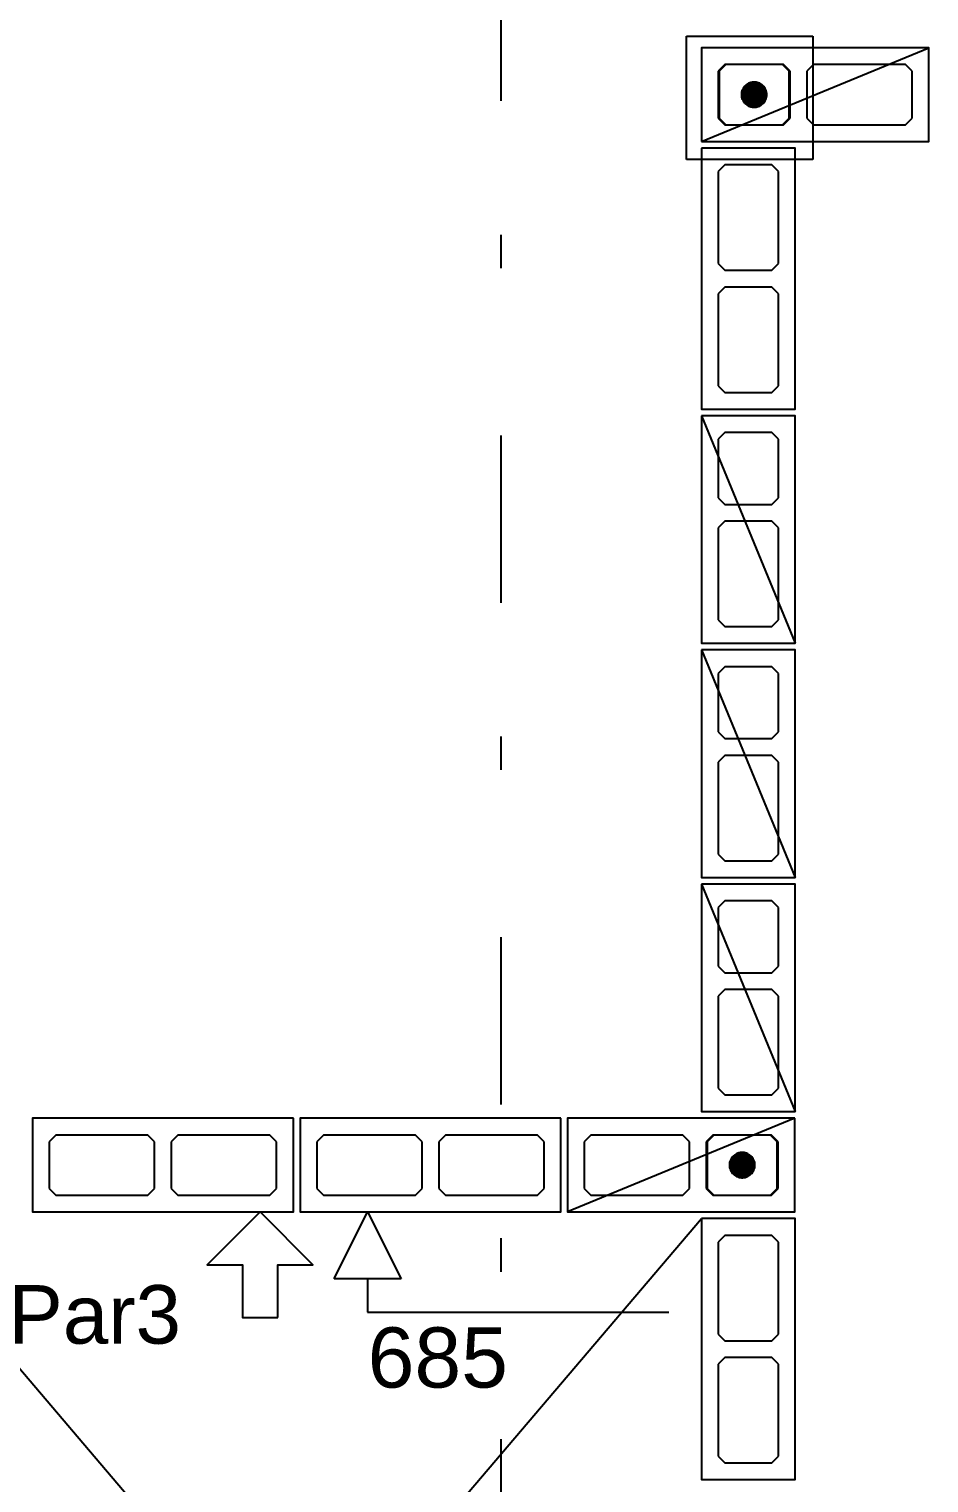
# Model space of a CAD drawing. Extents: x 0 to 119, y 0 to 84.
# Drawn here: x 24.828 to 27.518, y 65.63 to 69.976 of the extents above; entities that cross this region are included whole.
import ezdxf

# ---------------------------------------------------------------- set-up
doc = ezdxf.new("R2010")
doc.units = 0
doc.header["$MEASUREMENT"] = 0
doc.linetypes.add('ESTILO_TQS_0003', pattern=[1.5, 0.5, -0.4, 0.1, -0.5])
doc.linetypes.add('ESTILO_TQS_0005', pattern=[0.4, 0.3, -0.1])
for name, color, linetype in [('18', 6, 'CONTINUOUS'), ('20', 1, 'CONTINUOUS'), ('27', 250, 'CONTINUOUS'), ('29', 9, 'CONTINUOUS'), ('3', 7, 'CONTINUOUS'), ('31', 10, 'CONTINUOUS'), ('35', 255, 'CONTINUOUS')]:
    doc.layers.add(name, color=color, linetype=linetype)
doc.styles.add('TQS_ARIAL', font='arial.ttf')

msp = doc.modelspace()

# ---------------------------------------------------------------- linework, layer by layer
at = {"layer": '18', "color": 6, "linetype": 'ESTILO_TQS_0003'}
msp.add_line((26.2378, 71.761279), (26.2378, 35.258524), dxfattribs=at)
at = {"layer": '20', "color": 1, "linetype": 'Continuous'}
for p, q in [((25.739983, 66.24), (25.839983, 66.44)), ((25.839983, 66.44), (25.939983, 66.24)), ((25.939983, 66.24), (25.739983, 66.24)), ((25.839983, 66.24), (25.839983, 66.14)), ((25.839983, 66.14), (26.739983, 66.14))]:
    msp.add_line(p, q, dxfattribs=at)
at = {"layer": '27', "color": 250, "linetype": 'ESTILO_TQS_0005'}
for points in [[(26.8878, 69.71), (26.9078, 69.69), (27.0828, 69.69), (27.1028, 69.71), (27.1028, 69.85), (27.0828, 69.87), (26.9078, 69.87), (26.8878, 69.85), (26.8878, 69.71)], [(27.1528, 69.71), (27.1728, 69.69), (27.4478, 69.69), (27.4678, 69.71), (27.4678, 69.85), (27.4478, 69.87), (27.1728, 69.87), (27.1528, 69.85), (27.1528, 69.71)], [(26.9078, 69.57), (26.8878, 69.55), (26.8878, 69.275), (26.9078, 69.255), (27.0478, 69.255), (27.0678, 69.275), (27.0678, 69.55), (27.0478, 69.57), (26.9078, 69.57)], [(26.9078, 69.205), (26.8878, 69.185), (26.8878, 68.91), (26.9078, 68.89), (27.0478, 68.89), (27.0678, 68.91), (27.0678, 69.185), (27.0478, 69.205), (26.9078, 69.205)], [(26.907716, 68.77), (26.887716, 68.75), (26.887716, 68.575), (26.907716, 68.555), (27.047716, 68.555), (27.067716, 68.575), (27.067716, 68.75), (27.047716, 68.77), (26.907716, 68.77)], [(26.907716, 68.505), (26.887716, 68.485), (26.887716, 68.21), (26.907716, 68.19), (27.047716, 68.19), (27.067716, 68.21), (27.067716, 68.485), (27.047716, 68.505), (26.907716, 68.505)], [(26.907716, 68.07), (26.887716, 68.05), (26.887716, 67.875), (26.907716, 67.855), (27.047716, 67.855), (27.067716, 67.875), (27.067716, 68.05), (27.047716, 68.07), (26.907716, 68.07)], [(26.907716, 67.805), (26.887716, 67.785), (26.887716, 67.51), (26.907716, 67.49), (27.047716, 67.49), (27.067716, 67.51), (27.067716, 67.785), (27.047716, 67.805), (26.907716, 67.805)], [(26.907716, 67.37), (26.887716, 67.35), (26.887716, 67.175), (26.907716, 67.155), (27.047716, 67.155), (27.067716, 67.175), (27.067716, 67.35), (27.047716, 67.37), (26.907716, 67.37)], [(26.907716, 67.105), (26.887716, 67.085), (26.887716, 66.81), (26.907716, 66.79), (27.047716, 66.79), (27.067716, 66.81), (27.067716, 67.085), (27.047716, 67.105), (26.907716, 67.105)], [(25.202894, 66.65), (25.182894, 66.67), (24.907894, 66.67), (24.887894, 66.65), (24.887894, 66.51), (24.907894, 66.49), (25.182894, 66.49), (25.202894, 66.51), (25.202894, 66.65)], [(25.567894, 66.65), (25.547894, 66.67), (25.272894, 66.67), (25.252894, 66.65), (25.252894, 66.51), (25.272894, 66.49), (25.547894, 66.49), (25.567894, 66.51), (25.567894, 66.65)], [(26.002894, 66.65), (25.982894, 66.67), (25.707894, 66.67), (25.687894, 66.65), (25.687894, 66.51), (25.707894, 66.49), (25.982894, 66.49), (26.002894, 66.51), (26.002894, 66.65)], [(26.367894, 66.65), (26.347894, 66.67), (26.072894, 66.67), (26.052894, 66.65), (26.052894, 66.51), (26.072894, 66.49), (26.347894, 66.49), (26.367894, 66.51), (26.367894, 66.65)], [(26.801995, 66.65), (26.781995, 66.67), (26.506995, 66.67), (26.486995, 66.65), (26.486995, 66.51), (26.506995, 66.49), (26.781995, 66.49), (26.801995, 66.51), (26.801995, 66.65)], [(27.066995, 66.65), (27.046995, 66.67), (26.871995, 66.67), (26.851995, 66.65), (26.851995, 66.51), (26.871995, 66.49), (27.046995, 66.49), (27.066995, 66.51), (27.066995, 66.65)], [(26.9078, 66.37), (26.8878, 66.35), (26.8878, 66.075), (26.9078, 66.055), (27.0478, 66.055), (27.0678, 66.075), (27.0678, 66.35), (27.0478, 66.37), (26.9078, 66.37)], [(26.9078, 66.005), (26.8878, 65.985), (26.8878, 65.71), (26.9078, 65.69), (27.0478, 65.69), (27.0678, 65.71), (27.0678, 65.985), (27.0478, 66.005), (26.9078, 66.005)]]:
    msp.add_lwpolyline(points, dxfattribs=at)
at = {"layer": '29', "color": 9, "linetype": 'Continuous'}
for p, q in [((24.4178, 66.42), (26.8378, 63.580087)), ((24.4178, 63.580087), (26.8378, 66.42))]:
    msp.add_line(p, q, dxfattribs=at)
at = {"layer": '3', "color": 7, "linetype": 'Continuous'}
for p, q in [((26.8378, 69.64), (27.5178, 69.92)), ((26.9103, 69.87), (26.8903, 69.85)), ((26.8903, 69.85), (26.8903, 69.71)), ((27.0803, 69.87), (26.9103, 69.87)), ((27.1003, 69.85), (27.0803, 69.87)), ((27.1003, 69.71), (27.1003, 69.85)), ((26.8903, 69.71), (26.9103, 69.69)), ((26.9103, 69.69), (27.0803, 69.69)), ((27.0803, 69.69), (27.1003, 69.71)), ((26.837716, 68.82), (27.117716, 68.14)), ((26.837716, 68.12), (27.117716, 67.44)), ((26.837716, 67.42), (27.117716, 66.74)), ((27.116995, 66.72), (26.436995, 66.44)), ((26.874495, 66.67), (26.854495, 66.65)), ((27.044495, 66.67), (26.874495, 66.67)), ((27.064495, 66.65), (27.044495, 66.67)), ((26.854495, 66.65), (26.854495, 66.51)), ((27.064495, 66.51), (27.064495, 66.65)), ((26.854495, 66.51), (26.874495, 66.49)), ((27.044495, 66.49), (27.064495, 66.51)), ((26.874495, 66.49), (27.044495, 66.49))]:
    msp.add_line(p, q, dxfattribs=at)
for points in [[(26.8378, 69.64), (27.5178, 69.64), (27.5178, 69.92), (26.8378, 69.92), (26.8378, 69.64)], [(26.9959, 69.78), (26.995897, 69.779939), (26.995888, 69.779879), (26.995872, 69.77982), (26.995851, 69.779763), (26.995825, 69.779709), (26.995792, 69.779657), (26.995755, 69.779609), (26.995713, 69.779565), (26.995667, 69.779526), (26.995617, 69.779491), (26.995564, 69.779461), (26.995508, 69.779437), (26.99545, 69.779419), (26.995391, 69.779407), (26.99533, 69.779401), (26.99527, 69.779401), (26.995209, 69.779407), (26.99515, 69.779419), (26.995092, 69.779437), (26.995036, 69.779461), (26.994983, 69.779491), (26.994933, 69.779526), (26.994887, 69.779565), (26.994845, 69.779609), (26.994808, 69.779657), (26.994775, 69.779709), (26.994749, 69.779763), (26.994728, 69.77982), (26.994712, 69.779879), (26.994703, 69.779939), (26.9947, 69.78), (27.0331, 69.78), (27.032906, 69.783824), (27.032326, 69.787609), (27.031366, 69.791316), (27.030037, 69.794907), (27.02835, 69.798344), (27.026325, 69.801594), (27.023981, 69.804622), (27.021343, 69.807397), (27.018438, 69.809891), (27.015295, 69.812079), (27.011947, 69.813937), (27.008428, 69.815447), (27.004775, 69.816593), (27.001024, 69.817364), (26.997215, 69.817751), (26.993385, 69.817751), (26.989576, 69.817364), (26.985825, 69.816593), (26.982172, 69.815447), (26.978653, 69.813937), (26.975305, 69.812079), (26.972162, 69.809891), (26.969257, 69.807397), (26.966619, 69.804622), (26.964275, 69.801594), (26.96225, 69.798344), (26.960563, 69.794907), (26.959234, 69.791316), (26.958274, 69.787609), (26.957694, 69.783824), (26.9575, 69.78), (26.9959, 69.78)], [(26.9947, 69.78), (26.994703, 69.780061), (26.994712, 69.780121), (26.994728, 69.78018), (26.994749, 69.780237), (26.994775, 69.780291), (26.994808, 69.780343), (26.994845, 69.780391), (26.994887, 69.780435), (26.994933, 69.780474), (26.994983, 69.780509), (26.995036, 69.780539), (26.995092, 69.780563), (26.99515, 69.780581), (26.995209, 69.780593), (26.99527, 69.780599), (26.99533, 69.780599), (26.995391, 69.780593), (26.99545, 69.780581), (26.995508, 69.780563), (26.995564, 69.780539), (26.995617, 69.780509), (26.995667, 69.780474), (26.995713, 69.780435), (26.995755, 69.780391), (26.995792, 69.780343), (26.995825, 69.780291), (26.995851, 69.780237), (26.995872, 69.78018), (26.995888, 69.780121), (26.995897, 69.780061), (26.9959, 69.78), (26.9575, 69.78), (26.957694, 69.776176), (26.958274, 69.772391), (26.959234, 69.768684), (26.960563, 69.765093), (26.96225, 69.761656), (26.964275, 69.758406), (26.966619, 69.755378), (26.969257, 69.752603), (26.972162, 69.750109), (26.975305, 69.747921), (26.978653, 69.746063), (26.982172, 69.744553), (26.985825, 69.743407), (26.989576, 69.742636), (26.993385, 69.742249), (26.997215, 69.742249), (27.001024, 69.742636), (27.004775, 69.743407), (27.008428, 69.744553), (27.011947, 69.746063), (27.015295, 69.747921), (27.018438, 69.750109), (27.021343, 69.752603), (27.023981, 69.755378), (27.026325, 69.758406), (27.02835, 69.761656), (27.030037, 69.765093), (27.031366, 69.768684), (27.032326, 69.772391), (27.032906, 69.776176), (27.0331, 69.78), (26.9947, 69.78)], [(26.8378, 69.62), (26.8378, 68.84), (27.1178, 68.84), (27.1178, 69.62), (26.8378, 69.62)], [(26.837716, 68.82), (26.837716, 68.14), (27.117716, 68.14), (27.117716, 68.82), (26.837716, 68.82)], [(26.837716, 68.12), (26.837716, 67.44), (27.117716, 67.44), (27.117716, 68.12), (26.837716, 68.12)], [(26.837716, 67.42), (26.837716, 66.74), (27.117716, 66.74), (27.117716, 67.42), (26.837716, 67.42)], [(25.617894, 66.72), (24.837894, 66.72), (24.837894, 66.44), (25.617894, 66.44), (25.617894, 66.72)], [(26.417894, 66.72), (25.637894, 66.72), (25.637894, 66.44), (26.417894, 66.44), (26.417894, 66.72)], [(27.116995, 66.72), (26.436995, 66.72), (26.436995, 66.44), (27.116995, 66.44), (27.116995, 66.72)], [(26.960095, 66.58), (26.960092, 66.579939), (26.960082, 66.579879), (26.960067, 66.57982), (26.960046, 66.579763), (26.960019, 66.579709), (26.959987, 66.579657), (26.95995, 66.579609), (26.959908, 66.579565), (26.959862, 66.579526), (26.959812, 66.579491), (26.959759, 66.579461), (26.959703, 66.579437), (26.959645, 66.579419), (26.959586, 66.579407), (26.959525, 66.579401), (26.959464, 66.579401), (26.959404, 66.579407), (26.959344, 66.579419), (26.959286, 66.579437), (26.95923, 66.579461), (26.959177, 66.579491), (26.959127, 66.579526), (26.959081, 66.579565), (26.959039, 66.579609), (26.959002, 66.579657), (26.95897, 66.579709), (26.958943, 66.579763), (26.958922, 66.57982), (26.958907, 66.579879), (26.958898, 66.579939), (26.958895, 66.58), (26.997295, 66.58), (26.997101, 66.583824), (26.996521, 66.587609), (26.995561, 66.591316), (26.994231, 66.594907), (26.992545, 66.598344), (26.99052, 66.601594), (26.988176, 66.604622), (26.985538, 66.607397), (26.982632, 66.609891), (26.97949, 66.612079), (26.976142, 66.613937), (26.972623, 66.615447), (26.968969, 66.616593), (26.965219, 66.617364), (26.961409, 66.617751), (26.95758, 66.617751), (26.953771, 66.617364), (26.95002, 66.616593), (26.946367, 66.615447), (26.942848, 66.613937), (26.9395, 66.612079), (26.936357, 66.609891), (26.933452, 66.607397), (26.930814, 66.604622), (26.92847, 66.601594), (26.926444, 66.598344), (26.924758, 66.594907), (26.923428, 66.591316), (26.922468, 66.587609), (26.921889, 66.583824), (26.921695, 66.58), (26.960095, 66.58)], [(26.958895, 66.58), (26.958898, 66.580061), (26.958907, 66.580121), (26.958922, 66.58018), (26.958943, 66.580237), (26.95897, 66.580291), (26.959002, 66.580343), (26.959039, 66.580391), (26.959081, 66.580435), (26.959127, 66.580474), (26.959177, 66.580509), (26.95923, 66.580539), (26.959286, 66.580563), (26.959344, 66.580581), (26.959404, 66.580593), (26.959464, 66.580599), (26.959525, 66.580599), (26.959586, 66.580593), (26.959645, 66.580581), (26.959703, 66.580563), (26.959759, 66.580539), (26.959812, 66.580509), (26.959862, 66.580474), (26.959908, 66.580435), (26.95995, 66.580391), (26.959987, 66.580343), (26.960019, 66.580291), (26.960046, 66.580237), (26.960067, 66.58018), (26.960082, 66.580121), (26.960092, 66.580061), (26.960095, 66.58), (26.921695, 66.58), (26.921889, 66.576176), (26.922468, 66.572391), (26.923428, 66.568684), (26.924758, 66.565093), (26.926444, 66.561656), (26.92847, 66.558406), (26.930814, 66.555378), (26.933452, 66.552603), (26.936357, 66.550109), (26.9395, 66.547921), (26.942848, 66.546063), (26.946367, 66.544553), (26.95002, 66.543407), (26.953771, 66.542636), (26.95758, 66.542249), (26.961409, 66.542249), (26.965219, 66.542636), (26.968969, 66.543407), (26.972623, 66.544553), (26.976142, 66.546063), (26.97949, 66.547921), (26.982632, 66.550109), (26.985538, 66.552603), (26.988176, 66.555378), (26.99052, 66.558406), (26.992545, 66.561656), (26.994231, 66.565093), (26.995561, 66.568684), (26.996521, 66.572391), (26.997101, 66.576176), (26.997295, 66.58), (26.958895, 66.58)], [(25.57126, 66.124053), (25.57126, 66.282026), (25.676576, 66.282026), (25.518602, 66.44), (25.360629, 66.282026), (25.465944, 66.282026), (25.465944, 66.124053), (25.57126, 66.124053)], [(26.8378, 66.42), (26.8378, 65.64), (27.1178, 65.64), (27.1178, 66.42), (26.8378, 66.42)]]:
    msp.add_lwpolyline(points, dxfattribs=at)
for centre in [(26.9953, 69.78), (26.959495, 66.58)]:
    msp.add_circle(centre, 0.0372, dxfattribs=at)
for points in [[(26.9959, 69.78), (26.96225, 69.798344), (26.960563, 69.794907)], [(26.9959, 69.78), (26.964275, 69.801594), (26.96225, 69.798344)], [(26.9959, 69.78), (26.966619, 69.804622), (26.964275, 69.801594)], [(26.9959, 69.78), (26.969257, 69.807397), (26.966619, 69.804622)], [(26.9959, 69.78), (26.972162, 69.809891), (26.969257, 69.807397)], [(26.9959, 69.78), (26.975305, 69.812079), (26.972162, 69.809891)], [(26.9959, 69.78), (26.978653, 69.813937), (26.975305, 69.812079)], [(26.9959, 69.78), (26.982172, 69.815447), (26.978653, 69.813937)], [(26.9959, 69.78), (26.985825, 69.816593), (26.982172, 69.815447)], [(26.9959, 69.78), (26.989576, 69.817364), (26.985825, 69.816593)], [(26.9959, 69.78), (26.993385, 69.817751), (26.989576, 69.817364)], [(26.9959, 69.78), (26.997215, 69.817751), (26.993385, 69.817751)], [(27.0331, 69.78), (26.997215, 69.817751), (26.9959, 69.78)], [(27.0331, 69.78), (27.001024, 69.817364), (26.997215, 69.817751)], [(27.0331, 69.78), (27.004775, 69.816593), (27.001024, 69.817364)], [(27.0331, 69.78), (27.008428, 69.815447), (27.004775, 69.816593)], [(27.0331, 69.78), (27.011947, 69.813937), (27.008428, 69.815447)], [(27.0331, 69.78), (27.015295, 69.812079), (27.011947, 69.813937)], [(27.0331, 69.78), (27.018438, 69.809891), (27.015295, 69.812079)], [(27.0331, 69.78), (27.021343, 69.807397), (27.018438, 69.809891)], [(27.0331, 69.78), (27.023981, 69.804622), (27.021343, 69.807397)], [(27.0331, 69.78), (27.026325, 69.801594), (27.023981, 69.804622)], [(27.0331, 69.78), (27.02835, 69.798344), (27.026325, 69.801594)], [(27.0331, 69.78), (27.030037, 69.794907), (27.02835, 69.798344)], [(26.9959, 69.78), (26.957694, 69.783824), (26.9575, 69.78)], [(26.9947, 69.78), (26.9575, 69.78), (26.957694, 69.776176)], [(26.9959, 69.78), (26.958274, 69.787609), (26.957694, 69.783824)], [(26.9947, 69.78), (26.957694, 69.776176), (26.958274, 69.772391)], [(26.9959, 69.78), (26.959234, 69.791316), (26.958274, 69.787609)], [(26.9947, 69.78), (26.958274, 69.772391), (26.959234, 69.768684)], [(26.9959, 69.78), (26.960563, 69.794907), (26.959234, 69.791316)], [(26.9947, 69.78), (26.959234, 69.768684), (26.960563, 69.765093)], [(26.9947, 69.78), (26.960563, 69.765093), (26.96225, 69.761656)], [(26.9947, 69.78), (26.96225, 69.761656), (26.964275, 69.758406)], [(26.9947, 69.78), (26.964275, 69.758406), (26.966619, 69.755378)], [(26.9947, 69.78), (26.966619, 69.755378), (26.969257, 69.752603)], [(26.9947, 69.78), (26.969257, 69.752603), (26.972162, 69.750109)], [(26.9947, 69.78), (26.972162, 69.750109), (26.975305, 69.747921)], [(26.9947, 69.78), (26.975305, 69.747921), (26.978653, 69.746063)], [(26.9947, 69.78), (26.978653, 69.746063), (26.982172, 69.744553)], [(26.9947, 69.78), (26.982172, 69.744553), (26.985825, 69.743407)], [(26.9947, 69.78), (26.985825, 69.743407), (26.989576, 69.742636)], [(26.9947, 69.78), (26.989576, 69.742636), (26.993385, 69.742249)], [(26.9947, 69.78), (26.993385, 69.742249), (26.997215, 69.742249)], [(26.994933, 69.780474), (26.994728, 69.78018), (26.9947, 69.78)], [(26.994933, 69.780474), (26.9947, 69.78), (26.9947, 69.78)], [(26.994933, 69.780474), (26.9947, 69.78), (26.9947, 69.78)], [(26.994933, 69.780474), (26.9947, 69.78), (26.9947, 69.78)], [(26.994933, 69.780474), (26.9947, 69.78), (26.9947, 69.78)], [(26.994933, 69.780474), (26.9947, 69.78), (26.9947, 69.78)], [(26.994933, 69.780474), (26.9947, 69.78), (26.9947, 69.78)], [(26.994933, 69.780474), (26.9947, 69.78), (26.9947, 69.78)], [(26.994933, 69.780474), (26.9947, 69.78), (26.9947, 69.78)], [(26.994933, 69.780474), (26.9947, 69.78), (26.9947, 69.78)], [(26.994933, 69.780474), (26.9947, 69.78), (26.9947, 69.78)], [(26.994933, 69.780474), (26.9947, 69.78), (26.9947, 69.78)], [(26.994933, 69.780474), (26.9947, 69.78), (26.9947, 69.78)], [(26.994933, 69.780474), (26.9947, 69.78), (26.9947, 69.78)], [(26.994933, 69.780474), (26.9947, 69.78), (26.9947, 69.78)], [(26.994933, 69.780474), (26.9947, 69.78), (26.9947, 69.78)], [(26.994933, 69.780474), (26.9947, 69.78), (26.9947, 69.78)], [(26.994933, 69.780474), (26.9947, 69.78), (26.9947, 69.78)], [(26.994933, 69.780474), (26.9947, 69.78), (26.9947, 69.78)], [(26.994933, 69.780474), (26.9947, 69.78), (26.9947, 69.78)], [(26.994933, 69.780474), (26.9947, 69.78), (26.9947, 69.78)], [(26.994933, 69.780474), (26.9947, 69.78), (26.9947, 69.78)], [(26.994933, 69.780474), (26.9947, 69.78), (26.9947, 69.78)], [(26.9947, 69.78), (26.997215, 69.742249), (27.0331, 69.78)], [(26.994933, 69.780474), (26.994775, 69.780291), (26.994728, 69.78018)], [(26.994933, 69.780474), (26.994808, 69.780343), (26.994775, 69.780291)], [(26.994933, 69.780474), (26.994845, 69.780391), (26.994808, 69.780343)], [(26.994933, 69.780474), (26.994887, 69.780435), (26.994845, 69.780391)], [(26.994933, 69.780474), (26.994933, 69.780474), (26.994887, 69.780435)], [(26.994933, 69.780474), (26.994887, 69.780435), (26.994887, 69.780435)], [(26.994933, 69.780474), (26.994933, 69.780474), (26.994933, 69.780474)], [(26.9959, 69.78), (26.995667, 69.779526), (26.995667, 69.779526)], [(26.9959, 69.78), (26.995667, 69.779526), (26.995667, 69.779526)], [(26.9959, 69.78), (26.995667, 69.779526), (26.995713, 69.779565)], [(26.9959, 69.78), (26.995713, 69.779565), (26.995713, 69.779565)], [(26.9959, 69.78), (26.995713, 69.779565), (26.995755, 69.779609)], [(26.9959, 69.78), (26.995755, 69.779609), (26.995792, 69.779657)], [(26.9959, 69.78), (26.995792, 69.779657), (26.995825, 69.779709)], [(26.9959, 69.78), (26.995825, 69.779709), (26.995872, 69.77982)], [(26.9959, 69.78), (26.995872, 69.77982), (26.9959, 69.78)], [(26.9959, 69.78), (26.9959, 69.78), (26.9959, 69.78)], [(26.9959, 69.78), (26.9959, 69.78), (26.9959, 69.78)], [(26.9959, 69.78), (26.9959, 69.78), (26.9959, 69.78)], [(26.9959, 69.78), (26.9959, 69.78), (26.9959, 69.78)], [(26.9959, 69.78), (26.9959, 69.78), (26.9959, 69.78)], [(26.9959, 69.78), (26.9959, 69.78), (26.9959, 69.78)], [(26.9959, 69.78), (26.9959, 69.78), (26.9959, 69.78)], [(26.9959, 69.78), (26.9959, 69.78), (26.9959, 69.78)], [(26.9959, 69.78), (26.9959, 69.78), (26.9959, 69.78)], [(26.9959, 69.78), (26.9959, 69.78), (26.9959, 69.78)], [(26.9959, 69.78), (26.9959, 69.78), (26.9959, 69.78)], [(26.9959, 69.78), (26.9959, 69.78), (26.9959, 69.78)], [(26.9959, 69.78), (26.9959, 69.78), (26.9959, 69.78)], [(26.9959, 69.78), (26.9959, 69.78), (26.9959, 69.78)], [(26.9959, 69.78), (26.9959, 69.78), (26.9959, 69.78)], [(26.9959, 69.78), (26.9959, 69.78), (26.9959, 69.78)], [(26.9959, 69.78), (26.9959, 69.78), (26.9959, 69.78)], [(26.9959, 69.78), (26.9959, 69.78), (26.9959, 69.78)], [(26.9959, 69.78), (26.9959, 69.78), (26.9959, 69.78)], [(26.9959, 69.78), (26.9959, 69.78), (26.9959, 69.78)], [(26.9959, 69.78), (26.9959, 69.78), (26.9959, 69.78)], [(27.0331, 69.78), (26.997215, 69.742249), (27.001024, 69.742636)], [(27.0331, 69.78), (27.001024, 69.742636), (27.004775, 69.743407)], [(27.0331, 69.78), (27.004775, 69.743407), (27.008428, 69.744553)], [(27.0331, 69.78), (27.008428, 69.744553), (27.011947, 69.746063)], [(27.0331, 69.78), (27.011947, 69.746063), (27.015295, 69.747921)], [(27.0331, 69.78), (27.015295, 69.747921), (27.018438, 69.750109)], [(27.0331, 69.78), (27.018438, 69.750109), (27.021343, 69.752603)], [(27.0331, 69.78), (27.021343, 69.752603), (27.023981, 69.755378)], [(27.0331, 69.78), (27.023981, 69.755378), (27.026325, 69.758406)], [(27.0331, 69.78), (27.026325, 69.758406), (27.02835, 69.761656)], [(27.0331, 69.78), (27.02835, 69.761656), (27.030037, 69.765093)], [(27.0331, 69.78), (27.031366, 69.791316), (27.030037, 69.794907)], [(27.0331, 69.78), (27.030037, 69.765093), (27.031366, 69.768684)], [(27.0331, 69.78), (27.032326, 69.787609), (27.031366, 69.791316)], [(27.0331, 69.78), (27.031366, 69.768684), (27.032326, 69.772391)], [(27.0331, 69.78), (27.032906, 69.783824), (27.032326, 69.787609)], [(27.0331, 69.78), (27.032326, 69.772391), (27.032906, 69.776176)], [(26.960095, 66.58), (26.921889, 66.583824), (26.921695, 66.58)], [(26.960095, 66.58), (26.922468, 66.587609), (26.921889, 66.583824)], [(26.960095, 66.58), (26.923428, 66.591316), (26.922468, 66.587609)], [(26.960095, 66.58), (26.924758, 66.594907), (26.923428, 66.591316)], [(26.960095, 66.58), (26.926444, 66.598344), (26.924758, 66.594907)], [(26.960095, 66.58), (26.92847, 66.601594), (26.926444, 66.598344)], [(26.960095, 66.58), (26.930814, 66.604622), (26.92847, 66.601594)], [(26.960095, 66.58), (26.933452, 66.607397), (26.930814, 66.604622)], [(26.960095, 66.58), (26.936357, 66.609891), (26.933452, 66.607397)], [(26.960095, 66.58), (26.9395, 66.612079), (26.936357, 66.609891)], [(26.960095, 66.58), (26.942848, 66.613937), (26.9395, 66.612079)], [(26.960095, 66.58), (26.946367, 66.615447), (26.942848, 66.613937)], [(26.960095, 66.58), (26.95002, 66.616593), (26.946367, 66.615447)], [(26.960095, 66.58), (26.953771, 66.617364), (26.95002, 66.616593)], [(26.960095, 66.58), (26.95758, 66.617751), (26.953771, 66.617364)], [(26.960095, 66.58), (26.961409, 66.617751), (26.95758, 66.617751)], [(26.997295, 66.58), (26.961409, 66.617751), (26.960095, 66.58)], [(26.997295, 66.58), (26.965219, 66.617364), (26.961409, 66.617751)], [(26.997295, 66.58), (26.968969, 66.616593), (26.965219, 66.617364)], [(26.997295, 66.58), (26.972623, 66.615447), (26.968969, 66.616593)], [(26.997295, 66.58), (26.976142, 66.613937), (26.972623, 66.615447)], [(26.997295, 66.58), (26.97949, 66.612079), (26.976142, 66.613937)], [(26.997295, 66.58), (26.982632, 66.609891), (26.97949, 66.612079)], [(26.997295, 66.58), (26.985538, 66.607397), (26.982632, 66.609891)], [(26.997295, 66.58), (26.988176, 66.604622), (26.985538, 66.607397)], [(26.997295, 66.58), (26.99052, 66.601594), (26.988176, 66.604622)], [(26.997295, 66.58), (26.992545, 66.598344), (26.99052, 66.601594)], [(26.997295, 66.58), (26.994231, 66.594907), (26.992545, 66.598344)], [(26.997295, 66.58), (26.995561, 66.591316), (26.994231, 66.594907)], [(26.997295, 66.58), (26.996521, 66.587609), (26.995561, 66.591316)], [(26.997295, 66.58), (26.997101, 66.583824), (26.996521, 66.587609)], [(26.958895, 66.58), (26.921695, 66.58), (26.921889, 66.576176)], [(26.958895, 66.58), (26.921889, 66.576176), (26.922468, 66.572391)], [(26.958895, 66.58), (26.922468, 66.572391), (26.923428, 66.568684)], [(26.958895, 66.58), (26.923428, 66.568684), (26.924758, 66.565093)], [(26.958895, 66.58), (26.924758, 66.565093), (26.926444, 66.561656)], [(26.958895, 66.58), (26.926444, 66.561656), (26.92847, 66.558406)], [(26.958895, 66.58), (26.92847, 66.558406), (26.930814, 66.555378)], [(26.958895, 66.58), (26.930814, 66.555378), (26.933452, 66.552603)], [(26.958895, 66.58), (26.933452, 66.552603), (26.936357, 66.550109)], [(26.958895, 66.58), (26.936357, 66.550109), (26.9395, 66.547921)], [(26.958895, 66.58), (26.9395, 66.547921), (26.942848, 66.546063)], [(26.958895, 66.58), (26.942848, 66.546063), (26.946367, 66.544553)], [(26.958895, 66.58), (26.946367, 66.544553), (26.95002, 66.543407)], [(26.958895, 66.58), (26.95002, 66.543407), (26.953771, 66.542636)], [(26.958895, 66.58), (26.953771, 66.542636), (26.95758, 66.542249)], [(26.958895, 66.58), (26.95758, 66.542249), (26.961409, 66.542249)], [(26.959127, 66.580474), (26.958922, 66.58018), (26.958895, 66.58)], [(26.959127, 66.580474), (26.958895, 66.58), (26.958895, 66.58)], [(26.959127, 66.580474), (26.958895, 66.58), (26.958895, 66.58)], [(26.959127, 66.580474), (26.958895, 66.58), (26.958895, 66.58)], [(26.959127, 66.580474), (26.958895, 66.58), (26.958895, 66.58)], [(26.959127, 66.580474), (26.958895, 66.58), (26.958895, 66.58)], [(26.959127, 66.580474), (26.958895, 66.58), (26.958895, 66.58)], [(26.959127, 66.580474), (26.958895, 66.58), (26.958895, 66.58)], [(26.959127, 66.580474), (26.958895, 66.58), (26.958895, 66.58)], [(26.959127, 66.580474), (26.958895, 66.58), (26.958895, 66.58)], [(26.959127, 66.580474), (26.958895, 66.58), (26.958895, 66.58)], [(26.959127, 66.580474), (26.958895, 66.58), (26.958895, 66.58)], [(26.959127, 66.580474), (26.958895, 66.58), (26.958895, 66.58)], [(26.959127, 66.580474), (26.958895, 66.58), (26.958895, 66.58)], [(26.959127, 66.580474), (26.958895, 66.58), (26.958895, 66.58)], [(26.959127, 66.580474), (26.958895, 66.58), (26.958895, 66.58)], [(26.959127, 66.580474), (26.958895, 66.58), (26.958895, 66.58)], [(26.959127, 66.580474), (26.958895, 66.58), (26.958895, 66.58)], [(26.959127, 66.580474), (26.958895, 66.58), (26.958895, 66.58)], [(26.959127, 66.580474), (26.958895, 66.58), (26.958895, 66.58)], [(26.959127, 66.580474), (26.958895, 66.58), (26.958895, 66.58)], [(26.959127, 66.580474), (26.958895, 66.58), (26.958895, 66.58)], [(26.959127, 66.580474), (26.958895, 66.58), (26.958895, 66.58)], [(26.958895, 66.58), (26.961409, 66.542249), (26.997295, 66.58)], [(26.959127, 66.580474), (26.95897, 66.580291), (26.958922, 66.58018)], [(26.959127, 66.580474), (26.959002, 66.580343), (26.95897, 66.580291)], [(26.959127, 66.580474), (26.959039, 66.580391), (26.959002, 66.580343)], [(26.959127, 66.580474), (26.959081, 66.580435), (26.959039, 66.580391)], [(26.959127, 66.580474), (26.959127, 66.580474), (26.959081, 66.580435)], [(26.959127, 66.580474), (26.959081, 66.580435), (26.959081, 66.580435)], [(26.959127, 66.580474), (26.959127, 66.580474), (26.959127, 66.580474)], [(26.960095, 66.58), (26.959862, 66.579526), (26.959862, 66.579526)], [(26.960095, 66.58), (26.959862, 66.579526), (26.959862, 66.579526)], [(26.960095, 66.58), (26.959862, 66.579526), (26.959908, 66.579565)], [(26.960095, 66.58), (26.959908, 66.579565), (26.959908, 66.579565)], [(26.960095, 66.58), (26.959908, 66.579565), (26.95995, 66.579609)], [(26.960095, 66.58), (26.95995, 66.579609), (26.959987, 66.579657)], [(26.960095, 66.58), (26.959987, 66.579657), (26.960019, 66.579709)], [(26.960095, 66.58), (26.960019, 66.579709), (26.960067, 66.57982)], [(26.960095, 66.58), (26.960067, 66.57982), (26.960095, 66.58)], [(26.960095, 66.58), (26.960095, 66.58), (26.960095, 66.58)], [(26.960095, 66.58), (26.960095, 66.58), (26.960095, 66.58)], [(26.960095, 66.58), (26.960095, 66.58), (26.960095, 66.58)], [(26.960095, 66.58), (26.960095, 66.58), (26.960095, 66.58)], [(26.960095, 66.58), (26.960095, 66.58), (26.960095, 66.58)], [(26.960095, 66.58), (26.960095, 66.58), (26.960095, 66.58)], [(26.960095, 66.58), (26.960095, 66.58), (26.960095, 66.58)], [(26.960095, 66.58), (26.960095, 66.58), (26.960095, 66.58)], [(26.960095, 66.58), (26.960095, 66.58), (26.960095, 66.58)], [(26.960095, 66.58), (26.960095, 66.58), (26.960095, 66.58)], [(26.960095, 66.58), (26.960095, 66.58), (26.960095, 66.58)], [(26.960095, 66.58), (26.960095, 66.58), (26.960095, 66.58)], [(26.960095, 66.58), (26.960095, 66.58), (26.960095, 66.58)], [(26.960095, 66.58), (26.960095, 66.58), (26.960095, 66.58)], [(26.960095, 66.58), (26.960095, 66.58), (26.960095, 66.58)], [(26.960095, 66.58), (26.960095, 66.58), (26.960095, 66.58)], [(26.960095, 66.58), (26.960095, 66.58), (26.960095, 66.58)], [(26.960095, 66.58), (26.960095, 66.58), (26.960095, 66.58)], [(26.960095, 66.58), (26.960095, 66.58), (26.960095, 66.58)], [(26.960095, 66.58), (26.960095, 66.58), (26.960095, 66.58)], [(26.960095, 66.58), (26.960095, 66.58), (26.960095, 66.58)], [(26.997295, 66.58), (26.961409, 66.542249), (26.965219, 66.542636)], [(26.997295, 66.58), (26.965219, 66.542636), (26.968969, 66.543407)], [(26.997295, 66.58), (26.968969, 66.543407), (26.972623, 66.544553)], [(26.997295, 66.58), (26.972623, 66.544553), (26.976142, 66.546063)], [(26.997295, 66.58), (26.976142, 66.546063), (26.97949, 66.547921)], [(26.997295, 66.58), (26.97949, 66.547921), (26.982632, 66.550109)], [(26.997295, 66.58), (26.982632, 66.550109), (26.985538, 66.552603)], [(26.997295, 66.58), (26.985538, 66.552603), (26.988176, 66.555378)], [(26.997295, 66.58), (26.988176, 66.555378), (26.99052, 66.558406)], [(26.997295, 66.58), (26.99052, 66.558406), (26.992545, 66.561656)], [(26.997295, 66.58), (26.992545, 66.561656), (26.994231, 66.565093)], [(26.997295, 66.58), (26.994231, 66.565093), (26.995561, 66.568684)], [(26.997295, 66.58), (26.995561, 66.568684), (26.996521, 66.572391)], [(26.997295, 66.58), (26.996521, 66.572391), (26.997101, 66.576176)]]:
    msp.add_solid(points, dxfattribs=at)
at = {"layer": '31', "color": 10, "linetype": 'ESTILO_TQS_0003'}
msp.add_lwpolyline([(26.793454, 69.955269), (27.170572, 69.955269), (27.170572, 69.586248), (26.793454, 69.586248), (26.793454, 69.955269)], dxfattribs=at)
at = {"layer": '35', "color": 255, "linetype": 'Continuous'}
for p, q in [((26.8378, 69.92), (26.8378, 69.92)), ((27.1178, 69.92), (27.1178, 69.92)), ((27.1178, 69.92), (27.1178, 69.92))]:
    msp.add_line(p, q, dxfattribs=at)

# ---------------------------------------------------------------- texts
at = {"layer": '20', "color": 1, "linetype": 'ESTILO_TQS_0003', "style": 'TQS_ARIAL'}
msp.add_text('685', height=0.18, dxfattribs=at).set_placement((25.839983, 65.915))
at = {"layer": '3', "color": 7, "linetype": 'Continuous', "style": 'TQS_ARIAL'}
msp.add_text('Par3', height=0.175, dxfattribs=at).set_placement((24.76574, 66.04625))

doc.saveas('drawing.dxf')
